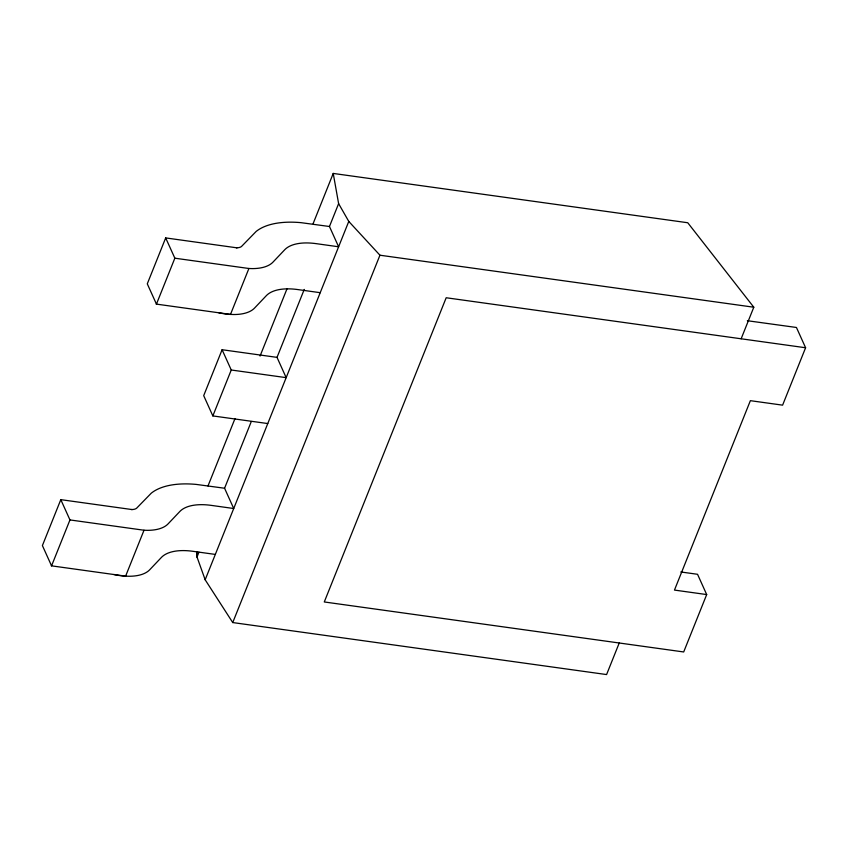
<?xml version="1.0" encoding="UTF-8"?>
<svg xmlns="http://www.w3.org/2000/svg" width="848" height="848" viewBox="0 0 848 848"><rect width="100%" height="100%" fill="white"/><g stroke="black" fill="none" stroke-linecap="round" stroke-linejoin="round"><path stroke-width="1.27" d="M60.802 499.652L42.4 545.571L51.558 565.849L69.96 519.93L60.802 499.652L132.118 509.574M165.689 237.917L147.287 283.836L156.445 304.114L174.847 258.195L165.689 237.917L237.005 247.839M251.315 421.488L224.572 488.236L233.73 508.514L211.163 505.366A50.7 24.74 21.8 0 0 179.818 511.503L168.127 523.831A48.23 23.532 21.8 0 1 147.298 530.339L144.012 530.233L125.61 576.152L51.325 565.817M236.412 247.817L237.313 247.796A12.773 6.233 21.8 0 0 241.489 246.492L256.149 231.451A86.146 42.04 21.8 0 1 301.019 222.664L329.459 226.501L338.617 246.779L316.05 243.63A50.7 24.74 21.8 0 0 284.705 249.768L273.014 262.096A48.23 23.532 21.8 0 1 252.185 268.604L248.899 268.498L230.497 314.407L156.212 304.082M222.102 349.726L231.25 370.004L286.168 377.646L277.02 357.368L222.102 349.726L203.7 395.645L212.848 415.923L267.767 423.555M212.848 415.923L231.25 370.004M207.993 485.957L235.013 418.552M260.06 356.043L287.069 288.638M313.103 223.681L333.232 173.437L687.749 222.748L753.798 307.22L741.141 338.787M198.941 552.196L196.948 557.157L196.725 551.921M277.02 357.368L304.252 289.412M329.437 226.554L338.617 203.637L333.232 173.437M619.231 642.996L606.585 674.563L232.734 622.559L205.163 579.778L348.772 221.423L338.617 203.637M232.734 622.559L379.946 255.216L348.772 221.423M706.691 594.565L683.689 651.964L324.275 601.963L446.186 297.754L805.6 347.754L782.598 405.153L750.374 400.669L674.467 590.081L706.691 594.565L697.544 574.287L680.785 571.965M131.525 509.553L132.426 509.531A12.773 6.233 21.8 0 0 136.602 508.228L151.262 493.186A86.146 42.04 21.8 0 1 196.132 484.399L224.572 488.236M747.353 320.724L796.442 327.476L805.6 347.754M379.946 255.216L753.798 307.22M174.847 258.195L248.899 268.498M320.215 292.687L297.648 289.55A50.7 24.74 21.8 0 0 266.304 295.687L254.612 308.015A48.23 23.532 21.8 0 1 233.783 314.523L230.2 314.407A48.23 23.532 21.8 0 1 218.763 312.774M69.96 519.93L144.012 530.233M215.328 554.422L192.761 551.285A50.7 24.74 21.8 0 0 161.417 557.422L149.725 569.75A48.23 23.532 21.8 0 1 128.896 576.258L125.313 576.142A48.23 23.532 21.8 0 1 113.876 574.509M205.163 579.778L197.012 557.009L196.768 551.794"/></g></svg>
